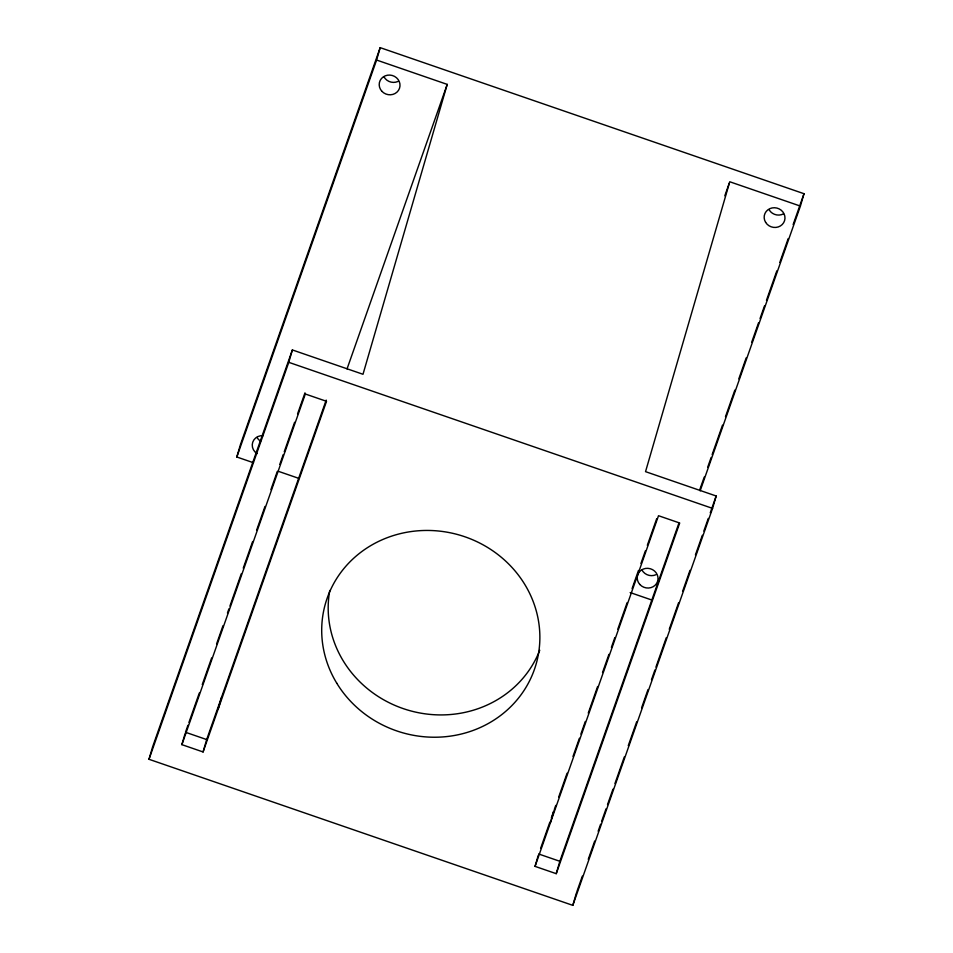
<?xml version="1.0" encoding="UTF-8"?>
<svg xmlns="http://www.w3.org/2000/svg" width="953" height="953" viewBox="0 0 953 953"><rect width="100%" height="100%" fill="white"/><g stroke="black" fill="none" stroke-linecap="round" stroke-linejoin="round"><path stroke-width="1.43" d="M800.401 206.098L729.76 181.761L645.538 471.652L716.179 496.001L712.57 508.39L572.813 905.35L149.002 759.291L152.599 746.902L292.368 349.942L362.998 374.279L447.219 84.388L376.59 60.039L380.187 47.65L803.998 193.709L800.401 206.098L700.145 490.843M253.45 462.729L236.821 456.999L240.43 444.61L380.187 47.65M149.002 759.291L288.771 362.331L292.368 349.942M181.88 744.65L305.329 394.006L326.522 401.308L203.072 751.953L181.88 744.65L185.073 733.643M203.072 751.953L206.67 739.564L326.188 400.105M218.213 708.949L221.811 696.56M535.05 866.372L658.511 515.716L679.703 523.018L556.242 873.675L535.05 866.372L538.254 855.353M550.191 823.368L553.788 810.979L551.346 817.912M556.242 873.675L559.84 861.286L678.858 523.257M572.813 905.35L576.41 892.961M236.821 456.999L376.59 60.039M187.944 725.257L185.478 732.261L206.67 739.564M188.932 722.445L199.308 692.998M202.262 684.576L211.649 657.927M216.593 643.906L223.002 625.668M227.457 613.041L228.934 608.836M229.923 606.037L241.276 573.766M243.253 568.155L252.64 541.507M256.583 530.285L264.982 506.448M270.914 489.616L277.323 471.378M279.801 464.373L283.255 454.545M284.244 451.746L294.608 422.286M297.574 413.876L304.984 392.839M347.035 368.93L447.219 84.388M724.828 195.77L729.271 183.155M540.601 848.432L549.881 822.07M554.289 809.573L555.766 805.38M558.72 796.994L567.083 773.217M572.991 756.444L579.4 738.265M580.877 734.06L585.309 721.481M588.263 713.094L597.614 686.517M602.534 672.532L608.931 654.354M611.397 647.361L614.84 637.581M617.794 629.183L627.157 602.618M632.077 588.632L638.474 570.454M640.94 563.461L645.372 550.882M647.337 545.283L656.688 518.718M699.788 489.675L704.243 477.06M707.698 467.232L711.152 457.416M712.141 454.617L722.505 425.157M725.471 416.735L734.858 390.087M738.813 378.865L746.211 357.828M751.643 342.401L758.564 322.757M760.041 318.552L764.485 305.925M766.462 300.314L776.838 270.855M779.804 262.444L788.191 238.595M793.134 224.574L803.998 193.709M576.91 891.555L582.343 876.129M588.263 859.296L594.684 841.058M598.139 831.242L600.616 824.226M601.593 821.426L606.048 808.799M607.526 804.594L612.958 789.167M614.935 783.557L624.322 756.896M628.265 745.675L636.664 721.838M641.607 707.805L648.016 689.567M651.483 679.751L654.937 669.935M655.926 667.124L666.29 637.676M669.256 629.254L678.643 602.606M682.598 591.384L689.996 570.347M695.428 554.908L702.349 535.276M703.826 531.071L708.27 518.444M710.247 512.833L716.179 496.001M288.771 362.331L712.57 508.39M278.371 471.318L299.147 478.477M630.171 592.563L652.328 600.199M538.648 853.983L559.84 861.286M655.902 574.742A10.459 9.816 16.2 0 1 641.917 569.93M260.669 441.251A10.459 9.816 16.2 0 1 257.024 437.379M397.889 81.493A10.459 9.816 16.2 0 1 383.904 76.681M783.485 213.865A10.459 9.816 16.2 0 1 769.214 209.958M257.072 453.64A10.459 9.816 16.2 0 1 252.724 442.216A10.459 9.816 16.2 0 1 263.099 435.664M539.743 650.256A109.595 102.853 16.2 0 1 409.171 710.473A109.595 102.853 16.2 0 1 329.774 590.479M336.766 683.206A109.595 102.853 16.2 0 0 525.699 687.828A109.595 102.853 16.2 0 0 429.898 530.476A109.595 102.853 16.2 0 0 336.766 683.206M381.843 91.25A10.459 9.816 16.2 0 0 399.498 88.331A10.459 9.816 16.2 0 0 387.49 75.204A10.459 9.816 16.2 0 0 381.843 91.25M639.844 584.487A10.459 9.816 16.2 0 0 657.51 581.58A10.459 9.816 16.2 0 0 645.491 568.453A10.459 9.816 16.2 0 0 639.844 584.487M765.616 222.347A10.459 9.816 16.2 0 0 783.652 222.716A10.459 9.816 16.2 0 0 774.444 207.73A10.459 9.816 16.2 0 0 765.616 222.347"/></g></svg>
